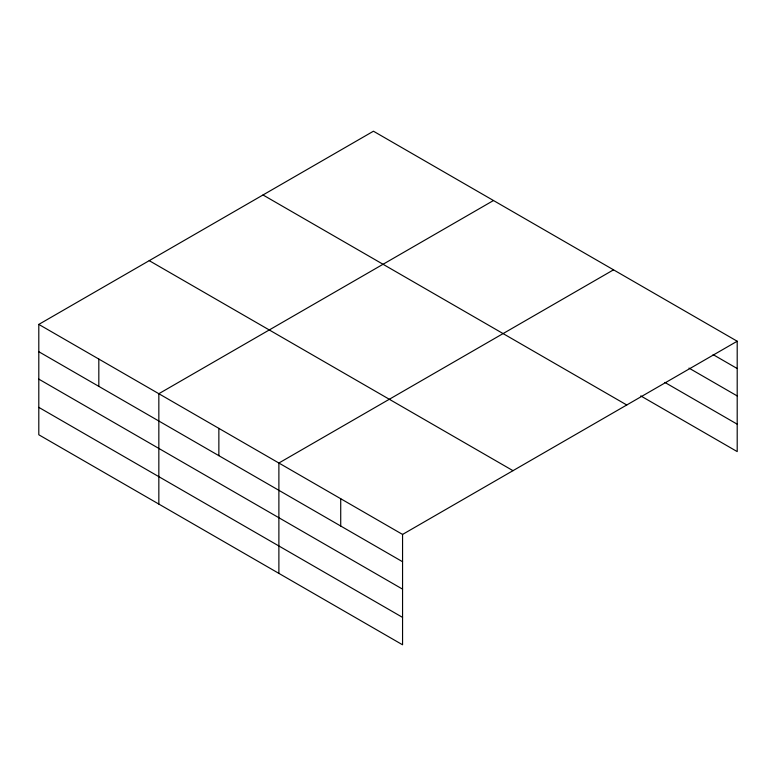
<?xml version="1.0" encoding="UTF-8"?>
<svg xmlns="http://www.w3.org/2000/svg" width="776" height="776" viewBox="0 0 776 776"><rect width="100%" height="100%" fill="white"/><g stroke="black" fill="none" stroke-linecap="round" stroke-linejoin="round"><path stroke-width="1.16" d="M402.56 589.139L402.56 534.431L38.8 324.407L38.8 434.773L402.56 644.788L402.56 589.139L38.8 379.125M38.8 324.407L373.44 131.212L737.2 341.227L737.2 451.593L640.772 395.915M493.478 200.518L158.838 393.713L158.838 504.08M613.525 269.825L278.885 463.02L278.885 573.386M402.56 534.431L737.2 341.227M713.095 354.613L737.2 368.532M688.991 368.105L737.2 395.935M664.877 382.423L737.2 424.181M263.006 194.97L626.765 404.985M149.234 260.658L512.994 470.673M38.8 351.712L402.56 561.727M38.8 407.361L402.56 617.386M340.722 498.725L340.722 526.031M218.861 428.371L218.861 455.677M98.824 359.065L98.824 386.37"/></g></svg>
